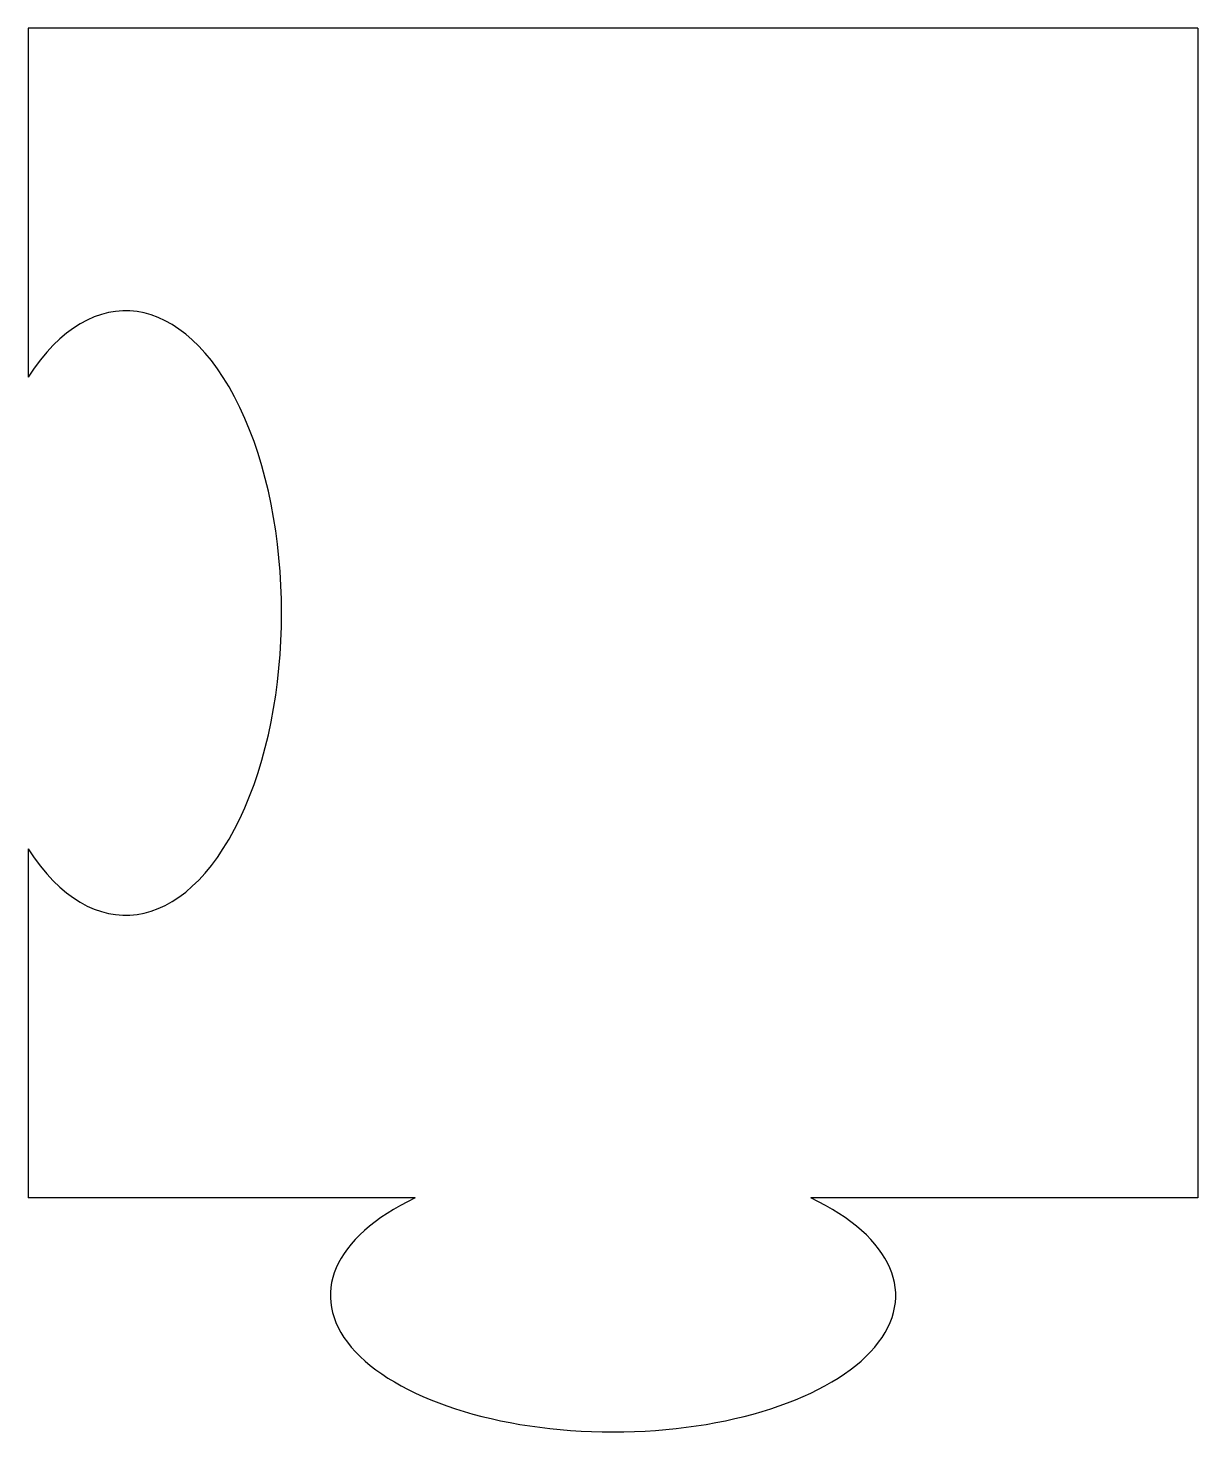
# Model space of a CAD drawing. Extents: x -65 to 55, y -90 to 54.
import ezdxf

# ---------------------------------------------------------------- set-up
doc = ezdxf.new("R2010")
doc.units = 0
doc.header["$MEASUREMENT"] = 0
doc.layers.add('MODELSKETCH_VISIBLE', color=7, linetype='CONTINUOUS')

msp = doc.modelspace()

# ---------------------------------------------------------------- linework, layer by layer
at = {"layer": 'MODELSKETCH_VISIBLE'}
for p, q in [((-65.45, 53.54), (-65.45, 17.74)), ((54.55, 53.54), (-65.45, 53.54)), ((54.55, 53.54), (54.55, -66.46)), ((-65.45, -30.66), (-65.45, -66.46)), ((-25.75, -66.46), (-65.45, -66.46)), ((54.55, -66.46), (14.84, -66.46))]:
    msp.add_line(p, q, dxfattribs=at)
for centre, major_axis, ratio, start_param, end_param in [((-55.45, -6.46), (0, -31), 0.516129, 5.608054, 10.099909), ((-5.45, -76.46), (-29, 0), 0.482759, 5.487582, 10.220381)]:
    msp.add_ellipse(centre, major_axis=major_axis, ratio=ratio, start_param=start_param, end_param=end_param, dxfattribs=at)

doc.saveas('drawing.dxf')
